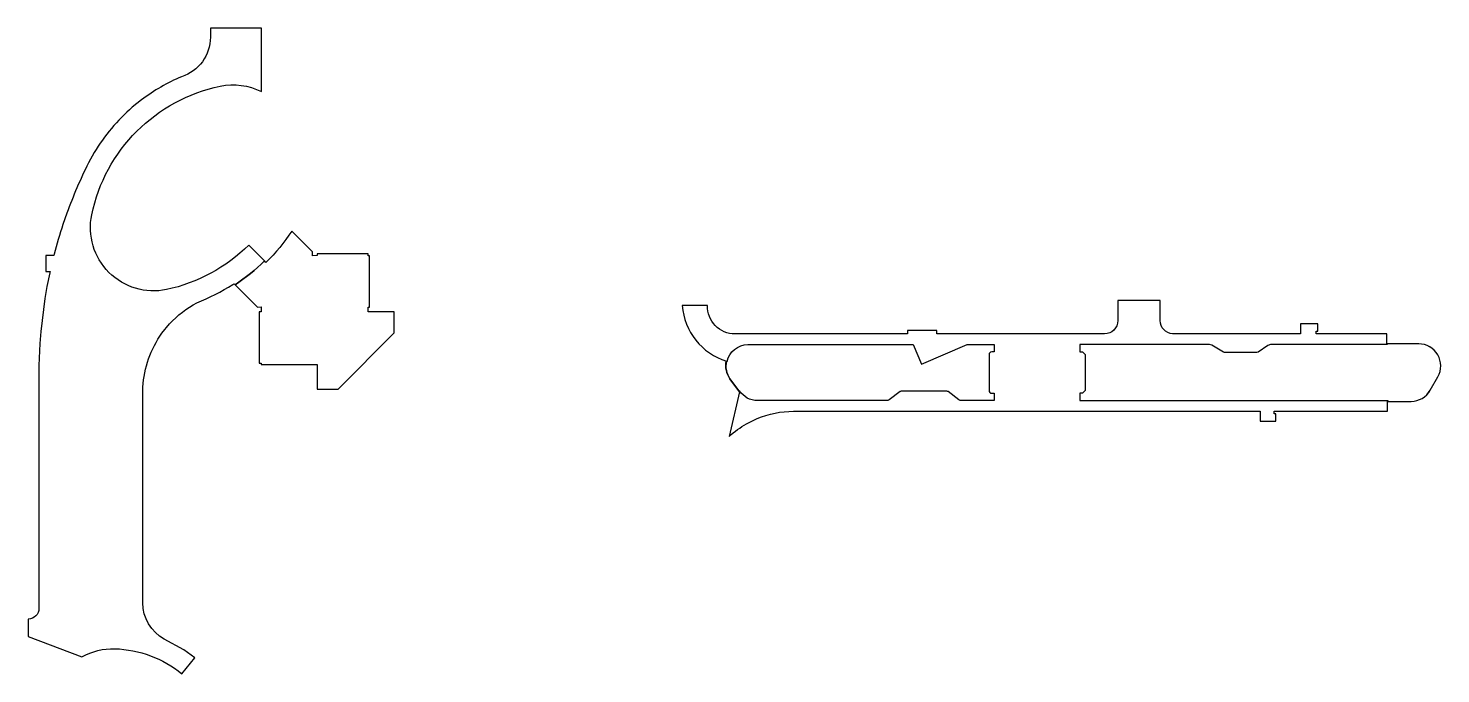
# Model space of a CAD drawing. Header units: millimetres. Extents: x -26812 to 185229, y -56608 to 40186.
import ezdxf

# ---------------------------------------------------------------- set-up
doc = ezdxf.new("R2010")
doc.units = ezdxf.units.MM
doc.layers.add('AI-房间框线', color=31, linetype='Continuous', plot=False)

msp = doc.modelspace()

# ---------------------------------------------------------------- linework, layer by layer
at = {"layer": 'AI-房间框线'}
for points in [[(-3743, -56608), (-1801, -54235), (-3449, -53011), (-6384, -51408, -0.2743212), (-9612, -45967), (-9612, -15464), (-9592, -13638, -0.1438139), (-6738, -5552), (-5600, -4157, -0.0860904), (-1481, -990, 0.0400636), (3913, 1770), (4085, 1880), (4229, 1736, 0.0505762), (8650, 5290), (6284, 7657, -0.1421996), (-6053, 998, -0.5395258), (-17279, 12223, -0.2991013), (2001, 31502, -0.1689579), (8188, 30690), (8188, 40186), (535, 40186), (535, 38851, -0.3246669), (-3801, 32914, 0.0621123), (-9787, 29465), (-11188, 28335, 0.0799021), (-16899, 21555), (-17775, 19983, 0.0291936), (-21006, 12457), (-21596, 10758, 0.0165459), (-22924, 6286), (-22975, 6086), (-24162, 6086), (-24162, 3736), (-23539, 3736), (-23583, 3536), (-24006, 1454), (-24315, -319), (-24934, -5279), (-25071, -7074), (-25203, -10366), (-25212, -46816, -0.4139092), (-26812, -48414), (-26812, -51022), (-18750, -54085, -0.1388402), (-13809, -52861, -0.1629172), (-3742, -56607, 0.1629172)], [(24438, 6083), (24235, 6083), (24238, 6336), (16540, 6336), (16540, 6086), (15838, 6083), (15838, 6673), (12737, 9784, -0.0538048), (8876, 5065), (8650, 5290, -0.0505762), (4229, 1736), (7579, -1614), (8138, -1612), (8138, -2317), (7838, -2317), (7838, -10014), (8140, -10014), (8140, -10214), (16538, -10214), (16538, -13914), (19707, -13914), (28138, -5483), (28138, -2314), (24238, -2317), (24238, -1614), (24438, -1614), (24438, 6083)], [(177260, -17249), (177260, -15765), (180776, -15765, 0.2697619), (183658, -14087), (184795, -12087, 0.5750735), (181912, -7133), (177160, -7133), (177160, -5649), (166514, -5649), (166514, -5249), (166764, -5249), (166764, -4149), (164164, -4149), (164164, -5649), (144969, -5643, -0.392981), (143114, -3649), (143114, -649), (136764, -649), (136764, -3649, -0.4142136), (134764, -5649), (109564, -5649), (109564, -5149), (105164, -5149), (105164, -5649), (79264, -5649, -0.4245487), (75164, -1399), (71364, -1399, 0.3044258), (77990, -9750, 0.210571), (78528, -12369), (79935, -14349), (78427, -21019, -0.0565015), (81006, -19126), (82621, -18333, -0.0986305), (88063, -17249), (158114, -17249), (158114, -18749), (160464, -18749), (160464, -17649), (160214, -17649), (160214, -17249)], [(118214, -7249), (118214, -8349), (117815, -8349, 0.4139075), (117415, -8749), (117414, -14148, 0.4142604), (117814, -14548), (118214, -14548), (118214, -15649), (113321, -15649, -0.1601495), (112906, -15512), (111271, -14307, 0.1601893), (111093, -14249), (104238, -14249, 0.1601884), (104060, -14307), (102426, -15512, -0.1601894), (102010, -15649), (82651, -15649, -0.2525682), (79969, -14198), (79935, -14349), (78528, -12368, -0.2053257), (77976, -9746), (78100, -9785, -0.3542428), (81231, -7249), (106032, -7249), (107299, -10187), (114115, -7249)], [(177164, -7133), (177164, -7249), (159691, -7249), (159294, -7372), (157802, -8396), (157633, -8449), (152764, -8449), (152609, -8406), (150858, -7349), (150496, -7249), (131064, -7249), (131064, -8349), (131464, -8349), (131864, -8749), (131864, -14152), (131464, -14549), (131064, -14549), (131064, -15649), (177264, -15649), (177264, -15765), (180780, -15765, 0.2685075), (183662, -14087), (184799, -12087, 0.5738173), (181916, -7133)]]:
    msp.add_lwpolyline(points, format="xyb", close=True, dxfattribs=at)

doc.saveas('drawing.dxf')
